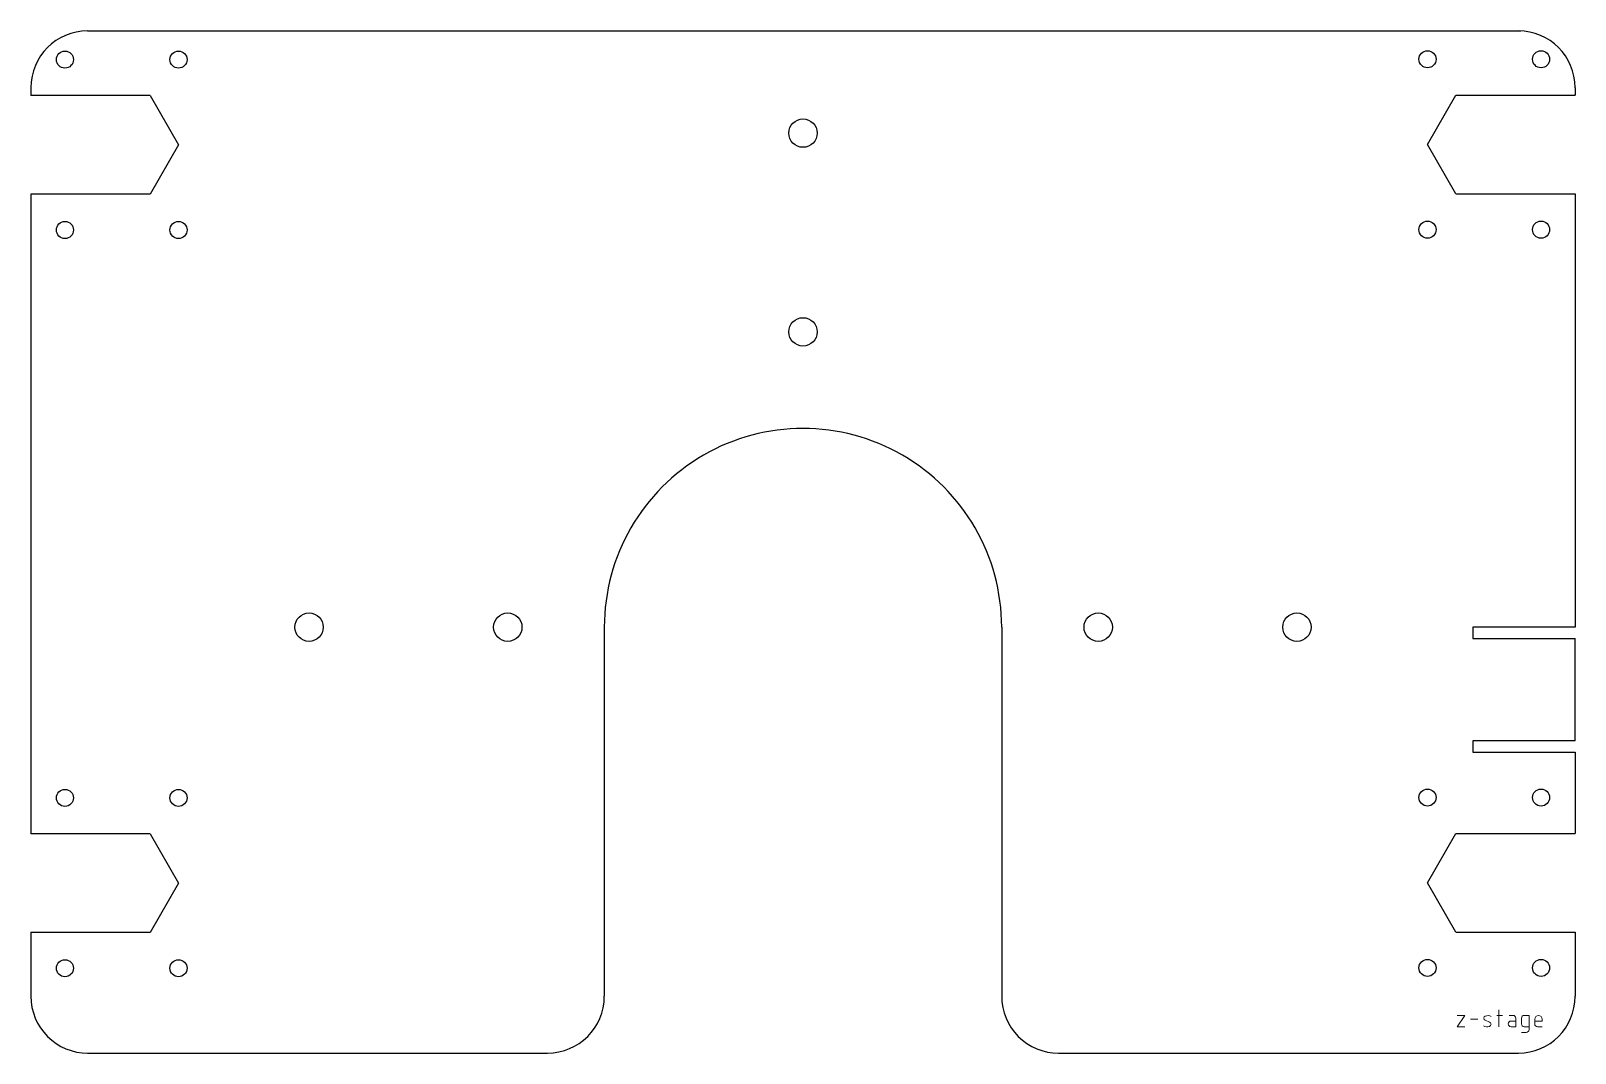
# Model space of a CAD drawing. Header units: millimetres. Extents: x -138 to 134, y -90 to 90.
import ezdxf

# ---------------------------------------------------------------- set-up
doc = ezdxf.new("R2010")
doc.units = ezdxf.units.MM
doc.layers.get('0').update_dxf_attribs({"linetype": 'CONTINUOUS', "lineweight": 25, "true_color": 0x000000})
doc.layers.add('Drawings', color=1, linetype='CONTINUOUS', lineweight=0, true_color=0xff0000)

# ---------------------------------------------------------------- blocks, each defined once
blk = doc.blocks.new('nut cut outs')
for p, q in [((-8.68, 5.01), (0, 10.02)), ((0, 10.02), (8.68, 5.01)), ((-8.68, 5.01), (-8.68, -16)), ((8.68, 5.01), (8.68, -16))]:
    blk.add_line(p, q)
for centre in [(-15, 10), (15, 10), (-15, -10), (15, -10)]:
    blk.add_circle(centre, 1.5)

msp = doc.modelspace()

# ---------------------------------------------------------------- linework, layer by layer
for p, q in [((-128, 90), (124.46, 90)), ((-138, 80), (-138, 78.62)), ((134, 80), (134, 78.68)), ((-138, 61.27), (-138, -51.38)), ((134, 61.33), (134, -15)), ((-37, -15), (-37, -80)), ((33, -15), (33, -15)), ((33, -15), (33, -80)), ((116, -15), (116, -17)), ((134, -15), (116, -15)), ((116, -17), (134, -17)), ((134, -35), (134, -17)), ((116, -34.99), (116, -36.99)), ((134, -35), (116, -35)), ((116, -36.99), (134, -37)), ((134, -37), (134, -51.33)), ((-138, -68.73), (-138, -80)), ((134, -68.68), (134, -80)), ((-128, -90), (-47, -90)), ((43, -90), (121, -90)), ((121, -90), (124, -90))]:
    msp.add_line(p, q)
for centre in [(-2, 72), (-2, 37), (-89, -15), (-54, -15), (50, -15), (85, -15)]:
    msp.add_circle(centre, 2.5)
for centre, radius, start, end in [((-128, 80), 10, 90, 180), ((124, 80), 10, 360, 90), ((-2, -15), 35, 359.9991, 180), ((-128, -80), 10, 179.9919, 270), ((-47, -80), 10, 270, 359.9991), ((43, -80), 10, 179.9991, 270), ((124, -80), 10, 270, 0)]:
    msp.add_arc(centre, radius, start, end)
at = {"layer": 'Drawings'}
for p, q in [((113.21, -83.36), (114.55, -83.36)), ((114.55, -83.36), (113.21, -85.36)), ((115.55, -84.03), (116.88, -84.03)), ((118.15, -84.22), (118.94, -84.54)), ((120.21, -83.36), (121.21, -83.36)), ((120.55, -82.36), (120.55, -85.36)), ((122.38, -83.36), (123.05, -83.36)), ((123.55, -83.86), (123.55, -85.36)), ((124.55, -83.86), (124.55, -84.86)), ((125.88, -83.36), (125.05, -83.36)), ((125.88, -85.86), (125.88, -83.36)), ((126.88, -84.03), (126.88, -84.86)), ((128.21, -84.36), (128.21, -84.03)), ((113.21, -85.36), (114.55, -85.36)), ((122.71, -84.36), (123.55, -84.36)), ((123.55, -85.36), (122.71, -85.36)), ((124.55, -86.36), (125.38, -86.36)), ((125.05, -85.36), (125.88, -85.36)), ((126.88, -84.36), (128.21, -84.36)), ((127.38, -85.36), (128.21, -85.36))]:
    msp.add_line(p, q, dxfattribs=at)
for centre, radius, start, end in [((118.3, -83.85), 0.4, 108.275, 247.791), ((118.6, -84.75), 1.35, 63.0974, 108.276), ((123.05, -83.86), 0.5, 0, 90), ((125.05, -83.86), 0.5, 90, 180), ((127.55, -84.03), 0.667, 0, 180), ((118.49, -84.01), 1.35, 243.098, 288.276), ((118.79, -84.91), 0.4, 288.275, 67.7912), ((122.71, -84.86), 0.5, 90, 270), ((125.05, -84.86), 0.5, 180, 270), ((125.38, -85.86), 0.5, 270, 0), ((127.38, -84.86), 0.5, 180, 270)]:
    msp.add_arc(centre, radius, start, end, dxfattribs=at)

# ---------------------------------------------------------------- block references
for p, rotation in [((-122, 69.94), 270), ((118, 70), 90), ((118, -60), 90), ((-122, -60.06), 270)]:
    msp.add_blockref('nut cut outs', p, dxfattribs=dict(rotation=rotation))

doc.saveas('drawing.dxf')
